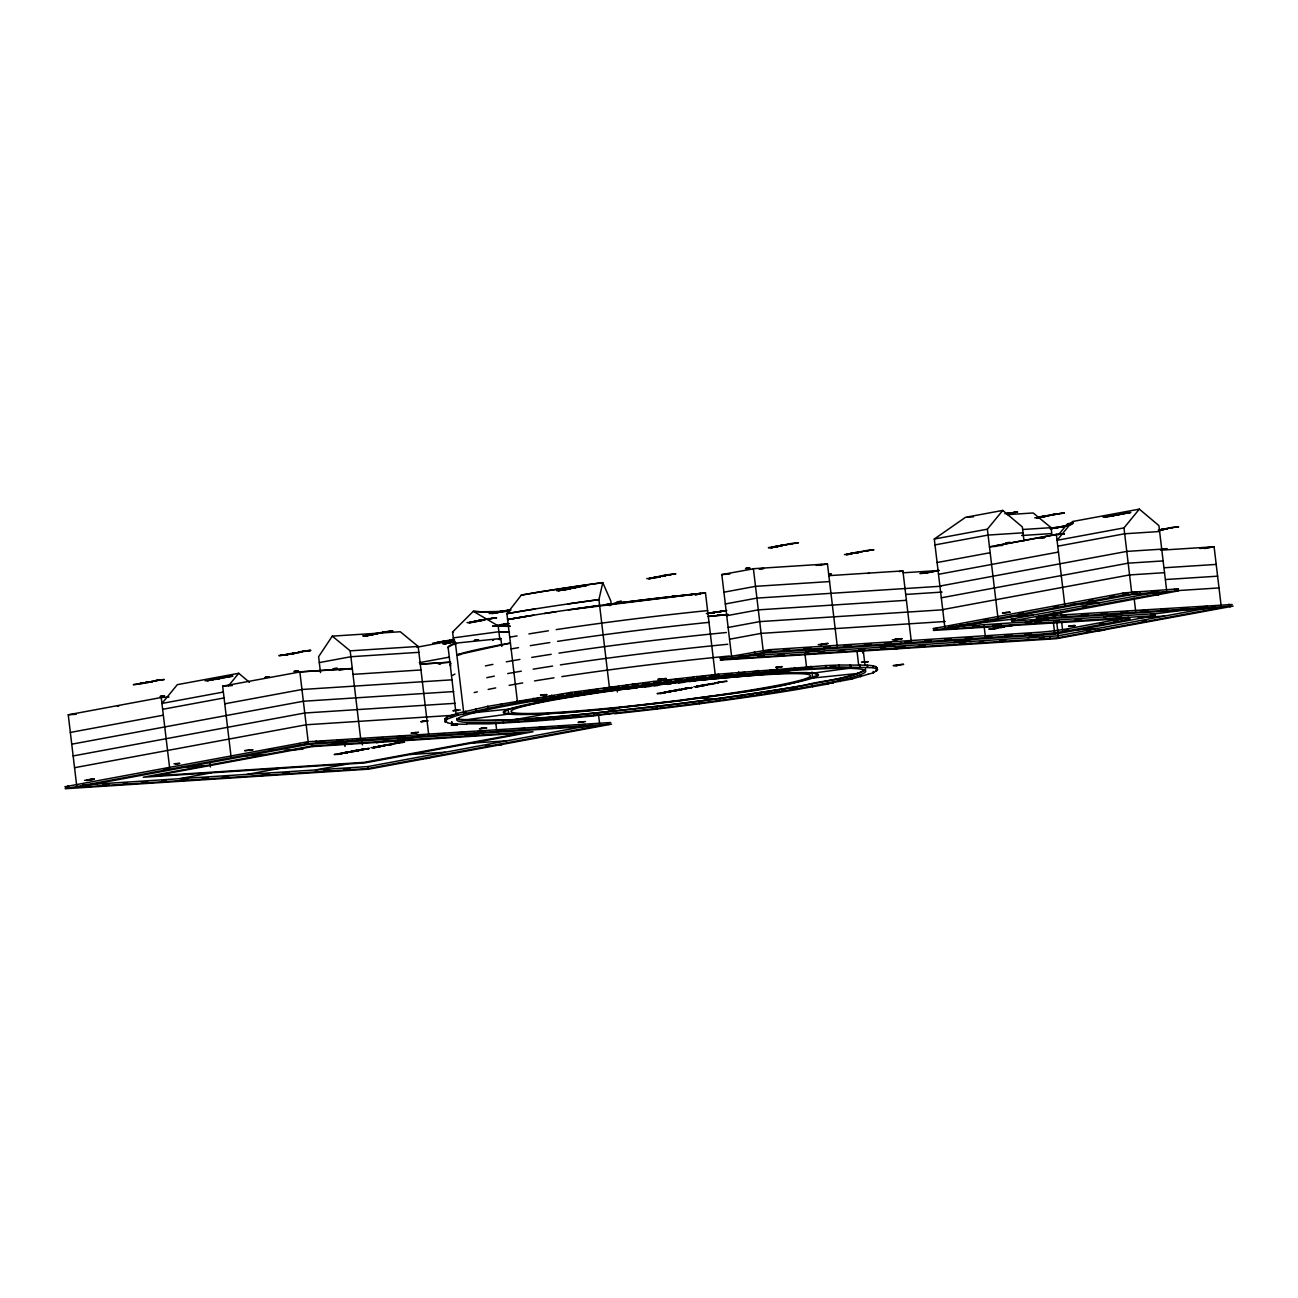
<?xml version="1.0" encoding="UTF-8"?>
<svg xmlns="http://www.w3.org/2000/svg" width="1298" height="1298" viewBox="0 0 1298 1298"><rect width="100%" height="100%" fill="white"/><g stroke="black" fill="none" stroke-linecap="round" stroke-linejoin="round"><path stroke-width="1.5" d="M609.443 687.778L598.93 599.611L602.775 582.64L580.303 585.755A182.255 10.806 -6.8 0 0 539.254 592.034L521.342 595.084L506.901 613.678L517.561 702.867L488.389 708.237L488.291 706.761M428.681 734.636L418.167 646.453L400.271 631.753L332.288 636.134L318.61 656.691L320.509 672.607M876.328 669.168L877.27 667.821M873.538 672.77L877.497 669.784L876.101 666.669M228.48 685.798L238.735 673.289L249.492 682.359M944.814 627.21L934.3 539.027L987.372 529.178L1002.754 510.422L1022.337 526.939L1023.992 540.844M1058.568 534.727L1067.524 523.775L1073.43 522.688M1139.336 509.141L1072.44 521.536L1057.075 540.293L1123.971 527.897L1139.336 509.141L1158.919 525.641L1166.626 590.314M454.024 643.889L452.596 631.996L473.299 611.293A181.834 10.79 -6.8 0 0 480.844 611.764M865.506 669.346C847.691 680.266 824.408 679.6 804.598 685.263C756.474 693.521 708.091 700.255 659.595 706.031C592.715 712.407 525.301 723.554 458.097 719.189M444.971 718.654L446.885 717.177M488.308 708.254L457.545 715.36L447.193 719.092L445.263 721.866M934.3 539.027L965.469 517.334L1002.754 510.422M373.386 634.56L366.101 635.306L377.394 633.83L370.092 634.56L371.439 634.544M1003.727 626.804L998.389 627.405L1002.883 626.756M1064.182 513.051L1059.509 513.57L1064.214 513.018M373.256 634.398L374.603 634.251M775.863 546.815L777.924 546.49L775.084 546.62M570.763 693.959L570.585 692.483L487.626 706.388L457.318 713.397L446.999 717.113L447.193 719.092M502.959 611.618L496.745 612.153M660.666 576.701L656.934 577.253L659.254 576.929M509.27 709.081L503.624 712.196L504.841 713.283C563.478 716.837 622.277 706.42 680.558 700.628C726.263 692.726 775.182 691.866 818.389 674.928L813.311 673.078L806.431 672.656L773.056 673.597L682.716 681.612L600.844 691.964L550.498 699.947L509.27 709.081L471.742 712.91M873.132 671.391L873.408 672.818M774.5 546.62C765.431 548.048 785.55 545.355 775.523 546.912M1061.358 526.696L1059.622 526.972L1062.364 526.534L1057.156 527.15L1064.457 526.42L1058.081 527.053L1061.423 526.663M1161.045 529.909L1158.351 530.022M893.138 648.87L897.518 648.4L891.028 649.032L895.62 648.383M1074.647 625.604L1069.244 626.107L1073.527 625.571L1070.899 626.025L1072.034 625.62M922.781 573.343L924.403 573.035L920.671 573.456M683.072 688.849L684.078 688.654M540.86 695.111L545.192 694.625L541.558 695.128M610.693 722.532L307.675 741.758L64.9 786.766L68.778 786.799M873.311 672.867L868.167 674.197M1232.191 604.495L1042.554 616.128A19.762 1.168 -6.8 0 1 1038.108 616.307M669.395 574.917L665.744 575.355M791.602 543.878L787.951 544.3M397.691 743.235L394.04 743.673M1125.658 513.473L1127.086 513.213M229.113 676.793L227.783 677.069M300.373 651.937L308.405 650.541M865.734 550.595L869.384 550.401L863.397 551.293M1007.086 513.294L1012.992 512.694L1009.341 512.872M862.553 551.796L857.118 552.526L859.633 552.072M1041.742 516.88L1039.26 517.302L1045.377 516.523L1037.264 517.383L1041.759 516.847M706.372 684.646L715.279 683.494M1055.16 613.402L1054.219 613.597L1056.556 613.305M1040.363 620.103L1042.683 619.746L1039.471 620.087L1043.576 619.665L1036.356 620.395L1040.428 619.876M483.148 620.103L484.17 620.038L481.672 620.363L485.111 619.941L482.905 620.347M508.865 623.721L508.167 623.689M695.404 595.214L700.628 593.462L568.443 609.898M259.795 775.896L262.31 775.587L260.217 775.912M606.718 711.872L619.227 707.653M702.786 679.471L709.941 677.053M139.567 683.997L133.305 684.663L142.845 683.511M457.87 724.576L454.787 724.965L457.107 724.641M706.81 684.987L707.751 684.825L704.068 685.084M847.902 553.97L852.445 553.743M294.451 653.397L291.336 653.851L295.473 653.235L288.643 653.932M252.023 749.936L248.908 750.39L253.029 749.773L244.624 750.682L252.12 749.887M853.808 553.029L850.093 553.5L857.589 552.705L846.994 554.132L848 554.019M1043.9 516.377L1048.768 515.874L1040.396 516.75L1043.884 516.117M369.313 748.475L366.068 748.735M1010.104 612.283L1005.918 612.607M302.694 651.239L310.887 650.412L308.372 650.801L310.076 650.525M230.022 676.712L232.066 676.323M671.634 574.511L662.921 575.614L668.292 574.998M412.131 733.029L411.109 733.127L416.106 732.494L412.018 732.997M452.158 725.014L457.707 724.398M1127.881 513.067L1124.344 513.213M683.121 688.881L687.94 688.313L682.148 688.995L692.207 687.534L688.914 688.102M365.841 748.751L362.953 749.206L369.313 748.459M898.232 648.351L893.219 648.919M300.438 651.661L305.436 651.255M456.847 654.938L510.406 643.078A205.944 12.217 -6.8 0 0 456.831 654.89L460.79 654.533M851.569 677.572L851.731 679.049L868.038 674.246M860.736 676.842L860.558 675.366M498.773 744.792L496.436 744.922L499.925 744.598M510.795 609.93L505.912 610.385M789.314 544.235L798.465 542.775L790.287 543.619M865.993 550.985L865.182 551.115M665.874 692.061L664.836 692.142L666.199 692.045M997.578 627.599L996.572 627.713L1002.445 627.307L1001.358 627.453M1050.812 618.091L1055.745 617.183M658.93 576.783C659.903 576.636 648.108 578.032 657.291 576.815M1051.737 613.905L1055.177 613.386M1057.399 613.305L1054.593 613.711L1057.692 613.321M263.056 775.539L255.901 776.204L257.896 775.831M919.86 573.554L927.015 572.872L925.036 573.197M367.237 635.128L370.368 634.819L367.691 635.209M686.95 688.167L690.033 687.729L686.82 688.167M368.048 748.67L363.943 749.076L364.754 749.027M668.665 691.883C677.702 690.487 660.406 692.597 670.563 691.299M827.637 683.559L851.731 679.049M712.699 683.786L709.487 684.565M1027.821 637.772L1046.204 633.959M346.842 752.516L349.13 752.159L343.792 752.775L348.253 752.11M688.93 688.037L691.217 687.68L684.354 688.557M1001.472 627.145L1003.727 626.788M215.111 679.471L215.971 679.325M1108.898 516.588L1109.758 516.442M1112.986 515.825L1113.846 515.679M402.039 742.537L404.554 742.148L396.361 742.975M723.148 659.384L720.228 660.098L1056.475 638.681L1233.1 606.101L1042.781 618.091A19.762 1.168 -6.8 0 1 1041.385 616.582L1178.616 590.833L1124.847 594.792L933.392 630.455L1123.581 618.611A19.762 1.168 -6.8 0 1 1124.993 620.103L1067.102 630.844A19.762 1.168 -6.8 0 1 1039.374 634.219L769.519 651.645L723.148 659.384L722.97 657.908M1175.355 589.746L1178.389 588.87L1124.62 592.829L933.051 628.638L936.929 628.67M840.244 681.547L840.066 680.071M779.287 545.987L782.045 545.647M569.335 589.016L563.283 589.535L570.552 588.789L566.82 589.373L569.141 589.049M659.449 576.896L660.666 576.669M1059.022 527.394L1056.247 527.783L1059.655 527.15M1050.828 617.978L1053.003 617.556M782.418 666.766C781.737 666.215 777.989 667.496 781.12 666.75M827.572 684.062L797.378 689.449M785.761 544.446L789.33 544.3M788.032 544.024L790.677 543.959M556.664 590.72L560.574 590.541M559.763 590.152L564.403 589.73M567.94 588.627L575.695 587.897L569.173 588.611M573.456 587.605L583.678 586.063M575.712 587.199L579.979 586.728M577.967 586.777L586.161 585.933L584.554 586.193M563.429 590.087L566.009 589.6M577.026 587.459L575.647 587.475M646.777 578.6L652.634 578.227L648.529 578.73L650.687 578.437M649.876 578.032L654.5 577.61M658.054 576.507L662.678 576.101M665.176 575.192L670.725 574.592L669.46 574.868M667.432 574.771C674.035 574.219 678.4 573.57 674.571 573.959M380.217 632.661L392.921 630.99L389.53 631.331M382.472 632.24L386.739 631.769M384.727 631.818L390.438 631.104M492.218 612.932L499.973 612.185L496.566 612.818M508.167 609.963L510.26 609.914M285.479 654.435L291.336 654.062L287.247 654.549L289.389 654.257M298.183 652.083L302.531 651.612M1155.058 592.456L1011.353 619.097L1011.58 621.061L1221.337 607.529L1058.162 637.789L731.877 658.816L721.818 574.56L753.667 568.767M151.606 681.19L158.129 680.298M153.862 680.769L155.955 680.72M156.117 680.363L159.784 680.152L153.797 681.061M467.053 622.634L472.894 622.245L469.503 622.699M483.829 619.519L490.368 618.627M486.101 619.097L488.194 619.032M488.356 618.675L492.007 618.481L486.02 619.373M1034.733 517.805L1040.59 517.431L1036.502 517.934L1038.643 517.626M1053.149 514.397L1058.681 513.797L1050.877 514.819L1055.68 514.43M1055.404 513.976L1059.703 513.651L1053.716 514.56M844.43 554.538L850.271 554.165L846.182 554.668L848.34 554.376M861.207 551.439L865.263 551.147M863.478 551.017L868.476 550.595M616.972 601.785L621.466 601.299L619.892 601.607M816.247 565.425L821.877 564.37M819.557 565.393L827.459 563.932L837.275 646.226M238.735 673.289L177.323 684.663L161.942 703.435L223.353 692.045M497.264 625.295L503.105 624.906L499.714 625.36M501.336 624.598L499.779 624.857L507.21 624.062M934.998 544.9L988.07 535.068L1023.035 532.813M205.165 680.801L209.075 680.639M209.254 680.055L213.164 679.876M223.564 677.394L229.032 676.777L221.309 677.816L226.858 677.199L224.132 677.556M225.82 676.972L232.18 676.144M643.159 599.887L641.585 600.179L646.08 599.708L644.489 600M319.308 662.58L350.898 656.723L418.865 652.326M1103.04 517.156L1106.951 516.993M1119.817 514.057L1126.356 513.164M1122.089 513.635L1124.182 513.57M1068.773 524.165L1071.207 524.246M1063.078 526.014L1067.573 525.625L1065.269 525.868M1065.35 525.593L1068.725 525.349M1067.605 525.171L1070.818 524.96M432.802 643.143L438.659 642.77L434.57 643.256L436.712 642.964M437.183 642.332L443.007 641.958L435.641 642.786L439.941 642.072M449.595 640.028L453.635 639.752M451.85 639.606L453.943 639.557M1052.143 528.74L1050.374 528.984M417.015 647.199L454.608 640.222M723.927 592.196L755.517 586.339L829.552 581.569M76.89 787.302L308.502 744.354L599.838 725.582L368.226 768.513L76.89 787.302L68.242 714.792L161.228 697.513L169 697.058M231.06 756.718L222.656 686.171L300.114 671.926L346.712 668.908L339.2 670.303M117.42 706.128L119.01 705.836M829.909 574.381L831.483 574.089L828.578 574.268M1064.441 533.9L1056.361 534.419L989.465 546.815L995.517 546.426M348.351 669.2L352.293 668.47L299.854 671.861L308.502 744.354M867.875 573.473L869.449 573.181M937.091 562.537L990.179 552.705M898.962 571.639L902.905 570.877L911.31 641.455L904.836 641.877M725.322 603.959L756.912 598.102L941.034 586.225M162.639 709.308L224.051 697.935M419.335 662.678L449.465 657.096M1057.773 546.182L1124.668 533.77L1159.617 531.515M925.36 572.532L931.218 572.142L927.129 572.645L929.271 572.353M933.976 570.925L938.13 570.666L936.166 570.796M711.839 612.818L710.266 613.11L714.76 612.624L713.186 612.916M1162.473 529.373L1160.185 529.795L1167.551 528.967L1161.077 529.454M1163.819 529.113L1161.483 529.633L1165.75 529.162M1165.961 528.562L1176.669 526.972L1170.472 527.718M1168.216 528.14L1172.483 527.669M70.352 732.429L163.337 715.198M224.749 703.808L301.963 689.498L452.369 679.795M439.405 663.895L440.979 663.603L438.075 663.797M1168.151 528.416L1170.309 528.075M938.503 574.3L1058.47 552.056M726.734 615.706L758.308 609.865L906.41 600.309M71.747 744.192L303.359 701.245L453.765 691.558M939.898 586.063L1126.761 551.407L1161.726 549.151M728.129 627.469L759.719 621.612L943.841 609.736M73.159 755.939L304.754 713.008L455.16 703.305M1204.333 548.551L1214.101 546.75L1221.11 605.566M941.31 597.81L1128.173 563.17L1163.122 560.914M729.541 639.233L761.115 633.375L945.236 621.499M74.554 767.702L306.166 724.771L454.576 715.198M942.705 609.573L1129.568 574.933L1164.533 572.678M1122.819 618.513L1066.875 628.881A19.762 1.168 -6.8 0 1 1039.146 632.256L769.292 649.681L719.887 658.297L723.749 658.329M731.877 658.816L763.451 652.975L1054.787 634.187L1154.798 615.641L1154.571 613.678L952.554 626.707M84.548 780.358L90.389 779.984L86.998 780.423M173.964 763.776L179.805 763.402L175.717 763.905L177.875 763.597M818.211 644.587L824.052 644.214L819.963 644.7L822.121 644.408M163.71 769.195L167.718 768.465M268.67 749.741L272.629 749.011M304.3 743.137L308.259 742.407M422.304 721.299L428.129 720.925L420.763 721.753L425.063 721.039M299.741 744.922L65.127 788.73L368.827 769.146L611.585 724.138L316.404 742.894L299.741 744.922L299.578 743.462M805.685 652.083L825.431 648.432M948.789 626.463L952.764 625.733M984.127 619.925L988.054 619.195M1019.108 613.435L1022.97 612.721M1054.138 606.929L1058.113 606.198M1088.844 600.503L1092.738 599.773M1110.033 596.577L1113.96 595.847M1123.89 594.013L1127.962 593.251M892.261 639.817L898.102 639.427L894.014 639.93L896.172 639.638M329.124 744.874L352.813 740.477M1082.597 606.945L1086.54 606.215M1011.58 621.061L1166.87 592.261L1131.905 594.516L945.041 629.173L1154.798 615.641M879.736 647.313L901.445 643.289M179.595 778.703L211.185 772.845M376.388 742.748L388.297 740.541M1002.737 626.561L1007.929 626.301M1024.966 622.44L1029.509 622.067M1033.776 620.801L1039.633 620.428L1036.226 620.882M1042.229 619.243L1048.054 618.87L1040.704 619.698M1030.028 621.71L1053.716 617.313M992.24 629.124L993.96 628.816L988.833 629.141L997.091 628.313L992.921 629.092M1001.618 627.275L999.849 627.599M397.107 740.493L418.816 736.469M679.584 689.416L673.548 690.536L682.148 689.644L678.465 689.611M693.862 686.772L699.703 686.382L695.614 686.885L697.772 686.593M705.836 685.003L700.482 685.587L705.139 684.679M714.727 682.894L718.881 682.634L716.918 682.748M716.999 682.472L724.965 681.353M719.254 682.05L718.605 682.18C725.274 681.628 729.541 680.979 725.728 681.353M668.016 691.996L668.584 691.964M660.487 693.57L664.657 692.791M669.865 691.72L672.997 691.104L672.088 691.136M683.154 689.254L685.084 688.881L681.791 689.27M356.707 750.325L350.671 751.445L359.254 750.552L355.587 750.536M370.985 747.68L376.826 747.307L372.737 747.81L374.895 747.502M391.85 743.819L396.214 743.332M394.105 743.397L398.389 742.927M1044.582 622.959L1045.945 622.78M346.988 752.645L345.219 752.97M337.61 754.495L341.78 753.716M480.925 728.356L486.75 727.983L479.384 728.811L483.683 728.097M953.787 642.542L971.553 639.249M539.514 719.676L536.042 720.309L539.53 719.919M540.195 719.627L537.615 720.098L539.757 719.838M247.577 774.322L279.151 768.465M1104.063 616.939L1123.808 613.273M465.073 736.112L482.84 732.818M1113.668 618.432L1107.551 619.211L1111.056 618.919M1064.636 630.357L1068.579 629.627M1099.666 623.867L1103.576 623.137M1113.83 621.239L1117.756 620.509M1150.645 614.408L1201.039 608.016M315.544 769.941L347.134 764.084M1207.611 608.081L1057.935 635.825L739.049 656.382M1211.164 607.415L1215.317 606.637M1086.588 631.574L1090.563 630.828M1142.289 621.239L1146.264 620.509M90.779 784.43L367.983 766.55L591.677 725.079M485.598 745.798L489.557 745.068M421.947 758.665L423.18 758.632M426.296 758.551L429.703 757.918L426.571 758.243M515.403 719.498L548.957 713.527M773.056 673.597L798.708 669.022M372.007 634.819C375.219 634.203 368.372 634.625 373.37 634.089M938.34 570.455L937.529 570.714L938.973 570.52M545.874 694.738C551.342 694.024 535.052 696.134 542.386 694.803M719.092 682.424L721.266 682.002M368.518 748.654L365.501 749.06M500.606 744.711L502.018 744.484L496.371 745.198M1071.953 523.759L1072.846 523.467L1071.45 523.775M454.43 710.493L452.905 710.785L457.058 710.136M579.606 722.094L578.081 722.386L583.548 721.996M449.854 642.851L448.216 643.078L450.828 642.64L445.62 643.224L448.897 643.094M668.389 691.542L671.131 691.185M797.199 689.481L796.842 688.037M499.357 744.776L496.566 745.084M533.64 615.22L507.599 619.568A205.944 12.217 -6.8 0 1 705.495 592.943L715.295 675.252L719.238 674.879M517.123 702.948L517.058 701.455M517.496 702.883L570.828 694.446M511.461 618.919L507.599 619.568A205.49 12.185 -6.8 0 1 527.832 616.112M544.365 613.516L556.112 611.715M669.103 691.574L670.839 691.282M1008.806 513.408L1012.083 512.888M781.639 690.017L785.306 689.416M790.79 688.524L794.441 687.94M347.945 752.207L344.797 752.645L347.686 752.223M1052.159 613.63L1054.966 613.289M779.287 692.386L796.501 689.595L796.339 688.118M765.122 692.58L769.033 691.98M774.89 691.071L778.8 690.471M774.468 546.912L772.456 546.993L775.377 546.539M1124.814 513.635L1122.007 513.911M534.873 609.038L527.134 610.222A205.49 12.185 -6.8 0 0 506.901 613.678L527.134 610.222A206.009 12.217 -6.8 0 1 573.538 603.132L598.93 599.611M567.745 604.008L573.538 603.132M380.557 746.269L381.726 745.993L377.637 746.464L382.147 746.155M1055.501 514.381L1056.264 514.203M718.427 674.197L654.403 681.353A18.61 1.103 -6.8 0 0 653.851 681.418L570.796 692.451M726.442 610.612L707.637 613.37M361.201 749.563L360.244 749.806L362.515 749.709M760.32 693.31L761.407 694.641M760.563 695.274L779.027 692.434L778.849 690.958M542.613 719.725L540.325 720.017L542.937 719.725M749.092 694.965L752.791 694.414M756.491 693.878L760.19 693.327M760.433 695.29L721.526 700.855M707.28 613.386L726.718 610.579M654.078 683.381L571.039 694.414L570.99 692.434M770.736 547.675L772.894 547.383L768.335 547.675L774.825 547.188L771.434 547.642M558.432 590.85L559.47 590.687M1105.847 517.139L1105.49 517.237M1070.525 524.295L1071.58 524.132M510.682 610.011L508.102 610.255M479.789 620.282L477.794 620.655L483.294 620.038M468.805 622.748L470.963 622.456M593.705 606.328L599.627 605.485M505.912 623.705L503.884 624.111L507.745 623.511M499.016 625.409L501.174 625.117M494.927 626.171L497.085 625.879L492.526 626.171L499.016 625.668L495.625 626.123M444.695 643.808L445.749 643.662M212.061 680.022L211.704 680.12M207.972 680.769L207.615 680.882M824.052 643.954L826.209 643.646L821.65 643.954L828.14 643.451L824.749 643.905M603.521 688.638L607.464 688.07M86.301 780.471L88.459 780.179M895.571 665.614L897.729 665.322L893.17 665.614L899.66 665.128L896.269 665.566M825.333 683.965L827.475 683.673L822.932 683.965M480.406 620.509L481.331 620.184M506.528 623.932L507.453 623.592M258.513 776.058L259.438 775.717M1155.853 594.955L1159.244 594.5L1155.35 594.744M826.015 683.916L829.422 683.478L823.565 683.851M830.103 683.17L833.511 682.716L829.6 682.959M740.558 696.199L741.758 696.539M139.178 683.559L144.776 683.072M454.706 710.444L458.372 710.395M669.622 691.899L670.693 691.753L661.558 692.954M346.744 752.808L347.815 752.662L341.942 753.116L343.321 752.954M579.881 722.045L585.479 721.558M501.466 624.516L505.117 624.452M968.925 643.759L971.261 643.581L969.054 643.776M382.894 745.879C379.146 746.528 386.009 745.798 383.137 745.847M261.693 775.604L259.714 775.636M453.31 637.87L498.886 631.737A158.502 9.394 -6.8 0 0 507.875 632.191M463.11 720.179L508.702 714.046L508.232 710.022M813.311 673.078L852.948 667.74M700.514 703.646L720.374 701.001L720.195 699.541M491.926 613.467L493.029 613.321M366.231 635.744L367.334 635.598L362.791 635.89L369.281 635.387L366.701 635.728M453.57 639.719L451.785 639.882M1156.21 594.841L1157.313 594.695M1050.52 618.173L1051.218 617.962M1037.686 620.639L1028.032 621.872L1035.901 621.044M613.191 687.291L618.789 686.561M622.521 686.074L628.135 685.344M830.46 683.056L831.564 682.91M1130.039 512.499L1127.784 513.002L1130.818 512.515M870.536 550.109L873.927 549.752L872.207 549.898M492.396 613.467L494.976 613.127L489.119 613.5M1176.069 527.183L1178.649 526.874L1175.225 527.28M493.938 618.14C503.121 617.069 485.16 619.406 494.051 617.978M375.203 634.235L376.501 633.943L374.051 634.365M232.942 676.161L231.271 676.372M778.054 667.204L779.855 666.831L775.766 667.318L780.715 666.961M969.135 643.922L970.352 643.694L968.892 643.954M699.93 703.727L679.146 706.355M378.659 746.918L380.866 746.496L373.516 747.259L379.957 746.626L377.864 746.934M382.748 746.155L384.954 745.75L381.174 745.993M1129.098 512.775L1129.925 512.678M871.331 550.06L869.335 550.287L871.445 549.881M307.496 650.769L310.19 650.428M160.871 679.925L164.294 679.503L159.589 680.071L161.828 679.649M781.266 666.685L776.642 667.221L777.729 667.188M380.492 746.236L378.529 746.399L380.914 746.009M1044.127 516.279L1041.986 516.555M610.352 605.517L604.414 604.852L705.495 592.943M1006.145 612.526L1002.429 612.997L1009.747 612.121M542.775 695.014L545.29 694.819M361.428 749.546L365.062 749.238L359.254 749.919L363.051 749.303L361.655 749.514M781.12 545.728L775.636 546.393L779.498 545.777M853.581 553.11L858.497 552.591L854.376 553.208M1200.05 548.502L1214.101 546.783L1160.444 550.206M959.141 625.458L963.165 624.971M966.329 624.581L1015.377 618.838M643.273 683.429L649.016 682.732A205.944 12.217 -6.8 0 0 643.045 683.446M654.76 682.034L660.504 681.32M654.5 683.316L718.654 676.161L718.605 674.181M577.026 587.345L577.805 587.134M382.407 632.515L384.565 632.175M340.887 753.684L343.84 753.164L338.015 753.814L342.948 753.294L340.887 753.392M782.24 545.225L780.698 545.485L786.101 544.982L779.838 545.614L786.994 544.884L782.467 545.144M780.487 546.02L782.24 545.631M509.108 623.705L504.825 623.965L508.118 623.478M656.756 709.049L677.978 706.501L677.799 705.025M1008.87 513.44L1007.005 513.57M791.602 543.813L792.299 543.554M1158.53 530.298L1163.251 529.714L1158.676 529.99M921.986 573.245L925.506 572.97M683.056 689.157L678.935 689.53M1110.277 515.906L1116.02 515.225M1106.188 516.653L1111.932 515.987M1053.538 527.864L1059.282 527.183M658.751 576.847L656.983 576.912M280.465 655.441L287.296 654.744L278.875 655.652L282.364 655.019M142.066 683.04L148.897 682.342L140.476 683.251L143.948 682.618M212.401 679.552L218.518 678.838M664.333 680.866L670.076 680.217M681.564 678.903L675.82 679.552A205.944 12.217 -6.8 0 1 682.553 678.773M714.435 683.397L708.692 684.078L712.764 683.559M498.464 612.38L493.467 612.899M1041.986 619.535L1046.269 619.065M1043.852 623.283L1049.011 622.667L1044.582 623.024M664.803 678.692L657.891 679.357L666.312 678.481L662.905 679.114M614.652 713.754L635.014 711.547L634.836 710.071M482.742 620.314L481.753 620.46M1001.456 627.21L1004.749 626.658L1003.841 626.691M689.222 678.027L693.229 677.605M699.249 676.956L705.268 676.323M711.288 675.674L715.295 675.252M382.586 746.123L381.596 746.269M378.497 746.869L374.457 747.113L377.085 746.756M346.826 752.58L350.119 752.013L349.211 752.045M453.683 642.007L449.595 642.478L454.965 641.926L450.503 642.364L453.051 642.315M501.791 646.372L500.866 638.535L455.436 643.175L448.102 647.231L456.052 713.851M858.173 673.402L812.743 678.043L812.029 672.023M447.096 640.644C436.712 641.975 458.291 640.011 447.096 640.644C456.085 640.352 438.513 641.277 447.469 640.92M443.007 641.39L439.551 641.926L446.723 641.212L440.428 641.812L445.847 641.326L443.381 641.683M149.108 681.807L145.652 682.326L152.823 681.628L146.609 682.18L151.947 681.742L149.481 682.083M859.568 552.056L855.122 552.607L860.46 552.185M933.392 571.737L927.924 572.126L935.323 571.298M1109.303 618.692L1105.555 619.292L1111.023 618.627L1109.741 618.659M718.8 674.165L826.161 665.533L839.125 665.03L839.384 666.977L872.921 667.707M593.478 715.928L613.646 713.365M192.721 780.049L195.171 779.871L192.445 779.968M505.019 610.985L499.73 611.536L508.151 610.677L504.744 611.293M1102.18 630.179L1097.556 630.585M709.763 684.257L704.473 684.792M701.585 685.766L696.296 686.317L704.717 685.441L701.309 686.074M659.287 576.49L665.809 575.777L662.402 576.409M651.125 577.999L657.632 577.286L654.224 577.918M561.012 590.119L567.518 589.406M1009.195 625.652L1012.878 625.312L1005.301 626.09L1013.884 625.198L1009.422 625.328L1010.574 625.328M1101.337 630.325L1096.891 630.714M457.496 724.414L451.298 725.16L452.288 725.047M573.586 715.847L579.314 715.295M573.813 717.81L592.91 715.977M708.286 616.469L727.967 614.619M839.368 666.977L794.684 669.427L719.043 676.112L718.865 674.652M1058.779 527.296L1051.964 528.075L1055.436 527.426M481.071 620.201L478.702 620.541L482.304 620.347M559.698 717.08L565.214 716.593M554.424 719.514L572.791 717.908L572.629 716.431M259.178 775.75L256.663 776.236L260.411 775.896M219.362 678.383L216.88 678.724L221.747 678.221M996.247 627.908L998.47 627.81L992.629 628.492L997.562 627.924L993.603 628.329L995.225 628.297M662.694 692.791L665.76 692.418L661.785 692.791L666.734 692.24L665.647 692.256M1049.628 515.241L1045.425 515.874L1053.554 515.014L1049.287 515.338M1117.594 515.014L1113.895 515.209L1120.417 514.446M219.719 678.659L216.02 678.854L222.558 678.091M536.447 720.974L554.376 719.53L554.197 718.054M671.683 574.349L673.792 573.943M553.597 719.595L553.419 718.119M543.846 718.394L549.557 717.94M684.403 688.816L686.528 688.427M1116.394 515.192L1108.086 516.231M1112.305 515.955L1104.614 516.864L1112.175 515.468M1159.666 529.892L1161.158 529.844M217.869 678.968L210.828 679.763L214.3 679.114M1071.58 626.042C1062.413 626.366 1078.395 625.393 1074.712 625.555M1117.692 514.933L1114.852 515.111L1119.622 514.576M867.259 661.737L864.582 662.142L867.973 661.607M525.187 719.806L533.186 719.238M535.425 721.055L489.427 723.846L466.599 723.83M358.913 750.179L362.207 749.806L356.058 750.455M1050.828 528.627L1056.134 527.962L1050.374 528.562M1004.83 513.716L1009.179 513.229M967.448 517.204L973.435 516.815M1007.297 514.641L1033.192 512.97L1051.088 527.669L1051.786 533.559L1021.64 535.506M1022.954 529.487L1051.088 527.669M1064.392 533.981L1056.621 534.484L994.998 545.906L1002.754 545.403M827.459 563.932L753.408 568.702L763.224 651.012L771.32 650.493M721.818 574.56L729.833 574.041M828.854 575.647L902.905 570.909M903.116 572.807L939.152 570.487M1164.533 567.745L1216.21 564.419M477.615 620.833L469.892 622.277L477.242 621.434L470.768 621.937M474.857 621.174L481.331 620.687L473.527 621.596M905.712 594.435L942.072 592.083M1165.928 579.508L1217.605 576.182M1137.502 592.18L1131.678 592.569L1123.971 527.897M1151.342 591.288L1158.984 590.801M1177.27 590.622L1219 587.929M290.541 653.494L287.053 654.143L294.549 653.348M332.288 636.134L350.184 650.833L418.167 646.453M1070.607 604.592L1099.747 602.71M1009.536 616.615L1032.851 615.106M1043.511 617.021L1047.648 616.761M1065.804 615.593L1061.602 615.852L1061.131 611.845M1081.445 614.571L1088 614.149M1101.272 613.305L1107.226 612.916M1120.839 612.039L1127.654 611.601M1140.439 610.774L1147.675 610.303M1160.607 609.476L1167.697 609.022M1180.774 608.178L1187.735 607.724M1200.942 606.88L1207.513 606.442M973.013 626.35L979.016 625.961M993.051 625.052L1001.066 624.533M1035.139 622.342L1041.158 621.953M1055.193 621.044L1059.2 620.785M1075.231 619.746L1081.25 619.357M1115.323 617.167L1121.342 616.777M420.276 664.089L450.26 662.158M1138.297 617.751L1164.517 616.063M420.52 664.154L450.601 662.223M352.991 674.36L420.974 669.963M1074.776 629.936L1097.637 628.459M228.172 685.263L232.05 685.003M783.457 649.698L789.525 649.308M803.689 648.4L811.25 647.913M823.922 647.102L829.99 646.696M844.154 645.787L851.277 645.333M864.387 644.489L871.283 644.035M884.603 643.175L891.304 642.753M925.068 640.579L931.331 640.174M945.041 639.281L951.369 638.876M965.355 637.967L972.413 637.513M991.834 636.263L985.36 636.685L984.046 625.668M1005.139 635.403L1012.067 634.965M1024.901 634.138L1031.261 633.732M222.656 686.171L232.358 685.539M1104.744 629.887L1101.207 630.52M758 656.123L764.035 655.733M778.135 654.825L784.17 654.435M818.421 652.229L824.457 651.839M838.557 650.931L844.592 650.541M858.692 649.633L864.728 649.243M880.855 648.205L884.879 647.945M898.979 647.021L905.014 646.631M919.114 645.723L925.15 645.333M959.4 643.127L965.436 642.737M979.536 641.829L983.56 641.569M999.671 640.531L1005.723 640.141M1039.958 637.935L1043.981 637.675M68.242 714.76L76.322 714.273M662.921 693.116L657.08 693.586L662.223 693.246M460.303 709.957L456.718 710.233M318.351 741.742L324.451 741.353M336.588 740.574L342.656 740.184M356.82 739.276L364.916 738.74M377.053 737.962L383.121 737.572M397.285 736.664L404.684 736.177M417.518 735.349L424.689 734.895M437.751 734.051L444.679 733.597M457.983 732.753L464.668 732.315M478.216 731.439L484.657 731.034M498.448 730.141L504.727 729.736M518.665 728.827L524.911 728.438M538.897 727.529L545.095 727.123M559.13 726.231L565.279 725.825M579.362 724.917L585.463 724.527M402.072 742.261L397.74 743.186M285.041 750.309L303.051 749.157M385.636 745.133L381.985 745.815L389.351 744.987L382.878 745.474M244.657 755.842L266.025 754.462M471.645 743.105L506.609 740.85M340.044 754.041L334.203 754.495L339.346 754.17M181.298 767.345L204.613 765.852M410.233 754.495L445.198 752.24M82.731 784.949L86.771 784.69M103.159 784.592L109.227 784.187M123.391 783.278L127.431 783.019M141.596 782.11L147.664 781.721M161.828 780.796L165.868 780.536M182.061 779.498L188.129 779.108M202.293 778.2L208.361 777.794M222.526 776.885L228.594 776.496M262.975 774.273L269.043 773.884M283.207 772.975L289.276 772.586M323.673 770.363L329.741 769.974M343.889 769.065L349.973 768.676M531.028 701.082L550.498 699.947M503.51 723.164L503.332 721.688M509.887 611.163L504.078 611.455A182.255 10.806 -6.8 0 1 480.747 611.764L473.299 611.293L498.189 625.863L504.679 626.269A158.567 9.411 -6.8 0 0 510 626.334M839.157 665.014L867.421 665.16L872.678 665.744L873.083 667.74L876.215 668.584M496.777 612.218L495.739 612.315L503.007 611.569M480.747 611.764L504.078 611.455A181.834 10.79 -6.8 0 0 507.729 611.309M510.211 626.188L504.679 626.269A158.145 9.378 -6.8 0 1 498.189 625.863L499.844 639.768M509.059 632.094L505.376 632.142A158.145 9.378 -6.8 0 1 498.886 631.737L509.497 632.175A158.567 9.411 -6.8 0 1 505.376 632.142L498.886 631.737M454.365 641.747L454.868 641.634M677.686 689.757L678.822 689.757M354.792 750.682L355.944 750.682M466.647 724.316L458.648 724.138A14.262 0.844 -6.8 0 1 458.21 724.122L451.915 723.667L451.639 722.175M617.361 688.67L621.32 689.108M700.693 698L712.57 699.33M447.664 722.937L451.818 723.651M872.84 665.777L875.972 666.62L877.48 669.736M445.328 721.915L447.421 722.402M1229.904 605.501L1230.066 606.977M1228.995 604.105L1229.174 605.582M1174.512 588.838L1174.69 590.314M1139.644 591.58L1139.822 593.056M1134.111 598.216L1135.653 611.082M1122.916 593.121L1123.095 594.598M1056.361 534.419L1064.782 604.965M1061.715 622.683L1062.673 630.714M1056.653 621.58L1057.854 631.607M1058.162 637.789L1057.886 633.018M1053.359 622.18L1054.787 634.187M1050.082 637.772L1050.26 639.249M987.372 529.178L997.886 617.361M936.134 628.264L936.312 629.725M876.28 669.736L876.458 671.212M867.518 665.647L867.681 667.123M867.145 665.144L867.453 667.107M863.397 651.71L865.036 665.436M860.006 665.322L860.185 666.783L859.86 664.819M859.584 664.819L859.763 666.28M857.037 651.271L858.659 664.982M850.677 665.274L850.855 666.734M850.06 664.787L850.239 666.247M851.374 677.621L851.553 679.081M839.043 665.517L839.222 666.977M838.67 665.03L838.849 666.507M826.307 666.02L826.485 667.496M825.479 665.566L825.658 667.042M811.607 666.831L811.785 668.292M811.12 666.361L811.299 667.837M811.088 666.864L811.266 668.324M810.779 666.377L810.958 667.853M812.499 685.344L812.678 686.82M804.971 653.9L806.61 667.626M795.382 667.902L795.56 669.362M794.457 667.464L794.636 668.941M777.762 669.233L777.94 670.709M777.437 668.762L777.616 670.239M777.388 669.265L777.567 670.725M776.821 668.811L776.999 670.287M771.19 650.038L771.369 651.499M759.168 670.806L759.33 672.267M758.081 670.401L758.259 671.877M754.462 651.58L754.641 653.04M739.536 672.607L739.714 674.084M738.919 672.169L739.097 673.646M738.789 672.672L738.968 674.149M738.53 672.202L738.708 673.678M717.843 674.262L718.021 675.723M698 676.842L698.178 678.319M696.848 676.469L697.026 677.945M699.184 702.332L699.362 703.792M676.664 679.227L676.842 680.687M675.998 678.805L676.128 680.769M675.495 678.87L675.658 680.33M655.019 681.774L655.198 683.235M653.851 681.418L654.03 682.878M656.869 707.556L657.031 709.016M656.399 707.605L656.561 709.081L636.069 711.434L635.322 710.022M633.456 684.435L633.635 685.896M633.051 683.981L633.164 685.961M632.353 684.078L632.532 685.539M611.277 604.852L610.806 600.942L602.775 582.64A181.834 10.79 -6.8 0 0 580.303 585.755L539.238 592.034A181.834 10.79 -6.8 0 0 521.325 595.117M616.891 688.054L617.361 691.98M612.202 687.194L612.38 688.654M611.893 686.723L612.072 688.2M611.78 687.242L611.958 688.719M611.147 686.82L611.326 688.297M608.324 723.051L608.502 724.527M607.545 722.645L607.707 724.106M598.427 713.819L599.595 723.619M591.612 689.984L591.791 691.461M593.803 713.916L593.981 715.376M590.46 689.644L590.639 691.12M571.574 692.84L571.753 694.316M552.38 695.712L552.559 697.188M551.828 695.306L551.991 697.269M551.407 695.371L551.585 696.848M534.322 698.567L534.5 700.044M536.22 719.011L536.399 720.487M533.3 698.243L533.478 699.703M517.107 700.952L517.285 702.413M516.588 701.034L516.766 702.51M518.437 720.779L518.616 722.24M502.131 704.116L502.294 705.593M501.271 703.776L501.45 705.236M495.722 722.418L496.663 730.255M487.934 706.323L488.129 708.286M487.545 706.404L487.724 707.881M476.188 709.26L476.366 710.736M475.555 708.903L475.733 710.379M465.933 711.629L466.112 713.089M465.625 711.19L465.804 712.667M463.857 713.722L455.436 643.175A205.944 12.217 -6.8 0 0 448.459 647.994M457.626 713.803L457.805 715.279M457.383 713.381L457.545 715.36M451.347 715.798L451.509 717.275M451.006 715.409L451.185 716.885M451.866 721.72L452.045 723.197M445.311 721.915L444.938 718.686L445.036 719.903M367.983 766.55L368.226 768.513M361.98 740.866L362.45 744.89M350.184 650.833L360.698 739.016M344.554 742.521L345.025 746.447M316.177 740.931L316.355 742.407M210 763.046L210.471 766.972M161.244 697.561L169.649 768.091M67.934 785.907L68.096 787.367M1128.562 617.313A19.762 1.168 -6.8 0 1 1124.749 618.156M725.501 610.806A162.445 9.638 -6.8 0 1 707.102 613.483M708.286 616.42A205.944 12.217 -6.8 0 1 728.21 614.457M604.414 604.852A201.985 11.974 -6.8 0 1 700.628 593.462M574.041 609.038A205.49 12.185 -6.8 0 1 599.433 605.517M573.343 603.164A205.49 12.185 -6.8 0 1 598.735 599.627M454.105 644.619A201.985 11.974 -6.8 0 1 456.588 643.5M492.721 640.466A162.445 9.638 -6.8 0 1 493.613 640.011M725.679 610.741A158.502 9.394 -6.8 0 1 706.372 613.565M453.473 632.077A205.49 12.185 -6.8 0 1 452.596 631.996M865.442 668.957A205.944 12.217 -6.8 0 1 668.243 704.992A205.944 12.217 -6.8 0 1 456.701 718.378M518.989 701.585A205.944 12.217 -6.8 0 1 522.348 701.001M525.771 700.401A205.944 12.217 -6.8 0 1 529.276 699.8M534.013 699.005A205.944 12.217 -6.8 0 1 538.492 698.275M542.353 697.643A205.944 12.217 -6.8 0 1 546.636 696.945M549.525 696.491A205.944 12.217 -6.8 0 1 554.181 695.76M557.848 695.193A205.944 12.217 -6.8 0 1 563.008 694.414M566.528 693.878A205.944 12.217 -6.8 0 1 571.883 693.083M574.998 692.613A205.944 12.217 -6.8 0 1 581.082 691.737M584.165 691.299A205.944 12.217 -6.8 0 1 590.558 690.374M593.543 689.968A205.944 12.217 -6.8 0 1 598.362 689.303M603.051 688.654A205.944 12.217 -6.8 0 1 608.291 687.94M612.656 687.356A205.944 12.217 -6.8 0 1 619.13 686.496M622.196 686.09A205.944 12.217 -6.8 0 1 628.394 685.295M632.288 684.792A205.944 12.217 -6.8 0 1 638.194 684.046M653.592 682.148A205.944 12.217 -6.8 0 1 660.731 681.288M664.105 680.898A205.944 12.217 -6.8 0 1 671.228 680.055M687.015 678.27A205.944 12.217 -6.8 0 1 694.17 677.475M699.103 676.956A205.944 12.217 -6.8 0 1 705.641 676.258M711.077 675.69A205.944 12.217 -6.8 0 1 718.492 674.928M724.381 674.327A205.944 12.217 -6.8 0 1 732.169 673.581M737.361 673.078A205.944 12.217 -6.8 0 1 745.068 672.364M752.662 671.683A205.944 12.217 -6.8 0 1 758.616 671.147M769.941 670.206A205.944 12.217 -6.8 0 1 775.295 669.784M785.777 668.989A205.944 12.217 -6.8 0 1 791.926 668.551M803.365 667.821A205.944 12.217 -6.8 0 1 809.774 667.448M830.298 666.539A205.944 12.217 -6.8 0 1 835.571 666.409M498.464 639.411A158.502 9.394 -6.8 0 1 500.866 638.535M509.692 637.204A205.944 12.217 -6.8 0 1 517.123 635.89M528.935 633.911A205.944 12.217 -6.8 0 1 548.405 630.796M556.193 629.611A205.944 12.217 -6.8 0 1 707.588 610.579M450.86 665.858A205.944 12.217 -6.8 0 1 451.104 663.684M511.104 648.951A205.944 12.217 -6.8 0 1 518.519 647.653M530.33 645.658A205.944 12.217 -6.8 0 1 549.817 642.559M557.588 641.358A205.944 12.217 -6.8 0 1 709 622.342M452.515 675.447A205.944 12.217 -6.8 0 1 454.965 674.084M485.387 665.923A205.944 12.217 -6.8 0 1 492.916 664.381M506.301 661.834A205.944 12.217 -6.8 0 1 519.93 659.416M531.742 657.421A205.944 12.217 -6.8 0 1 551.212 654.306M559 653.121A205.944 12.217 -6.8 0 1 726.377 632.515M486.782 677.686A205.944 12.217 -6.8 0 1 494.311 676.144M507.696 673.597A205.944 12.217 -6.8 0 1 521.325 671.163M533.137 669.184A205.944 12.217 -6.8 0 1 552.624 666.069M560.395 664.884A205.944 12.217 -6.8 0 1 727.789 644.262M732.396 675.56A158.502 9.394 -6.8 0 1 728.649 676.128M719.076 677.524A158.502 9.394 -6.8 0 1 715.425 678.043M708.01 679.081A158.502 9.394 -6.8 0 1 702.364 679.86M694.965 680.85A158.502 9.394 -6.8 0 1 689.498 681.58M683.981 682.294A158.502 9.394 -6.8 0 1 678.448 682.991M670.969 683.932A158.502 9.394 -6.8 0 1 667.221 684.387M657.81 685.522A158.502 9.394 -6.8 0 1 654.062 685.961M650.298 686.399A158.502 9.394 -6.8 0 1 644.668 687.048M637.188 687.875A158.502 9.394 -6.8 0 1 625.084 689.189M611.472 690.585A158.502 9.394 -6.8 0 1 605.874 691.136M602.191 691.493A158.502 9.394 -6.8 0 1 596.723 692.012M590.996 692.532A158.502 9.394 -6.8 0 1 587.215 692.872M474.176 692.597A205.944 12.217 -6.8 0 1 477.339 691.834M488.178 689.433A205.944 12.217 -6.8 0 1 495.706 687.908M509.108 685.344A205.944 12.217 -6.8 0 1 522.737 682.926M534.533 680.931A205.944 12.217 -6.8 0 1 554.019 677.832M561.791 676.631A205.944 12.217 -6.8 0 1 729.184 656.025M862.748 650.72A205.944 12.217 -6.8 0 1 862.505 652.894M88.118 779.774L93.488 779.303L88.118 779.774M293.137 653.089L292.245 653.235L299.4 652.505L293.137 653.089M375.171 633.667L374.262 633.781L381.434 633.083L375.284 633.635M386.804 744.825L392.191 744.354L385.928 744.971L393.067 744.241L386.853 744.809M895.831 639.216L901.201 638.762L895.863 639.216M897.389 664.917L903.651 664.333L896.496 665.063L897.389 664.819M861.483 662.353L868.102 661.818L861.612 662.304M94.381 779.189L87.193 779.887L94.316 779.222M902.094 638.648L894.906 639.346L902.094 638.648M1017.535 512.045L1015.02 512.434L1017.518 512.029M364.219 749.352L361.509 749.741L364.203 749.335M418.378 732.396L414.63 732.948L418.362 732.364M371.309 634.722L368.697 635.16L371.423 634.9M449.887 642.753L446.561 643.143L449.887 642.737M495.722 617.962L494.019 618.237L495.69 617.978M1063.419 513.132L1061.715 513.408L1063.37 513.148M1015.052 512.175C1008.27 513.278 1021.769 511.461 1014.144 512.385L1015.052 512.175M747.129 568.216L745.539 568.508L750.033 568.037L747.129 568.216M760.693 568.686L759.119 568.978L763.613 568.508L760.693 568.686M673.63 596.204L672.056 596.496L676.55 596.025L673.63 596.204M295.506 671.163L293.932 671.472L298.426 670.985L295.506 671.163M442.942 643.694L446.853 643.516L442.942 643.694M161.633 696.166L160.06 696.458L164.554 695.988L161.633 696.166M266.528 677.134L264.954 677.426L269.449 676.956L266.528 677.134M475.798 640.109L474.224 640.401L478.719 639.914L475.798 640.109M1007.28 542.678L1005.707 542.97L1010.185 542.483L1007.28 542.678M334.495 668.551L332.921 668.843L337.415 668.373L334.495 668.551M1041.856 537.745L1040.282 538.037L1044.76 537.55L1041.856 537.745M718.67 614.992L717.096 615.284L721.591 614.798L718.67 614.992M1164.225 548.843L1162.651 549.135L1167.129 548.648L1164.225 548.843M311.634 746.009L143.202 777.226L364.608 762.948L533.056 731.731L311.634 746.009M312.201 746.61L154.284 775.88L364.057 762.348L521.958 733.078L312.201 746.61M671.001 691.007L676.826 690.633L671.001 691.007M679.243 689.757L677.459 690.098L681.142 689.757L679.243 689.757M348.124 751.915L353.948 751.542L348.124 751.915M356.366 750.682L354.581 751.007L358.264 750.666L356.366 750.682M580.579 710.704A150.584 8.924 -6.8 0 0 810.39 676.209A150.584 8.924 -6.8 0 0 592.05 693.765A150.584 8.924 -6.8 0 0 580.579 710.704M557.767 718.427A205.944 12.217 -6.8 0 0 865.734 671.309A205.944 12.217 -6.8 0 0 560.217 696.831A205.944 12.217 -6.8 0 0 557.767 718.427M581.39 711.19A158.486 9.394 -6.8 0 0 818.389 674.928A158.486 9.394 -6.8 0 0 583.273 694.56A158.486 9.394 -6.8 0 0 581.39 711.19"/></g></svg>
